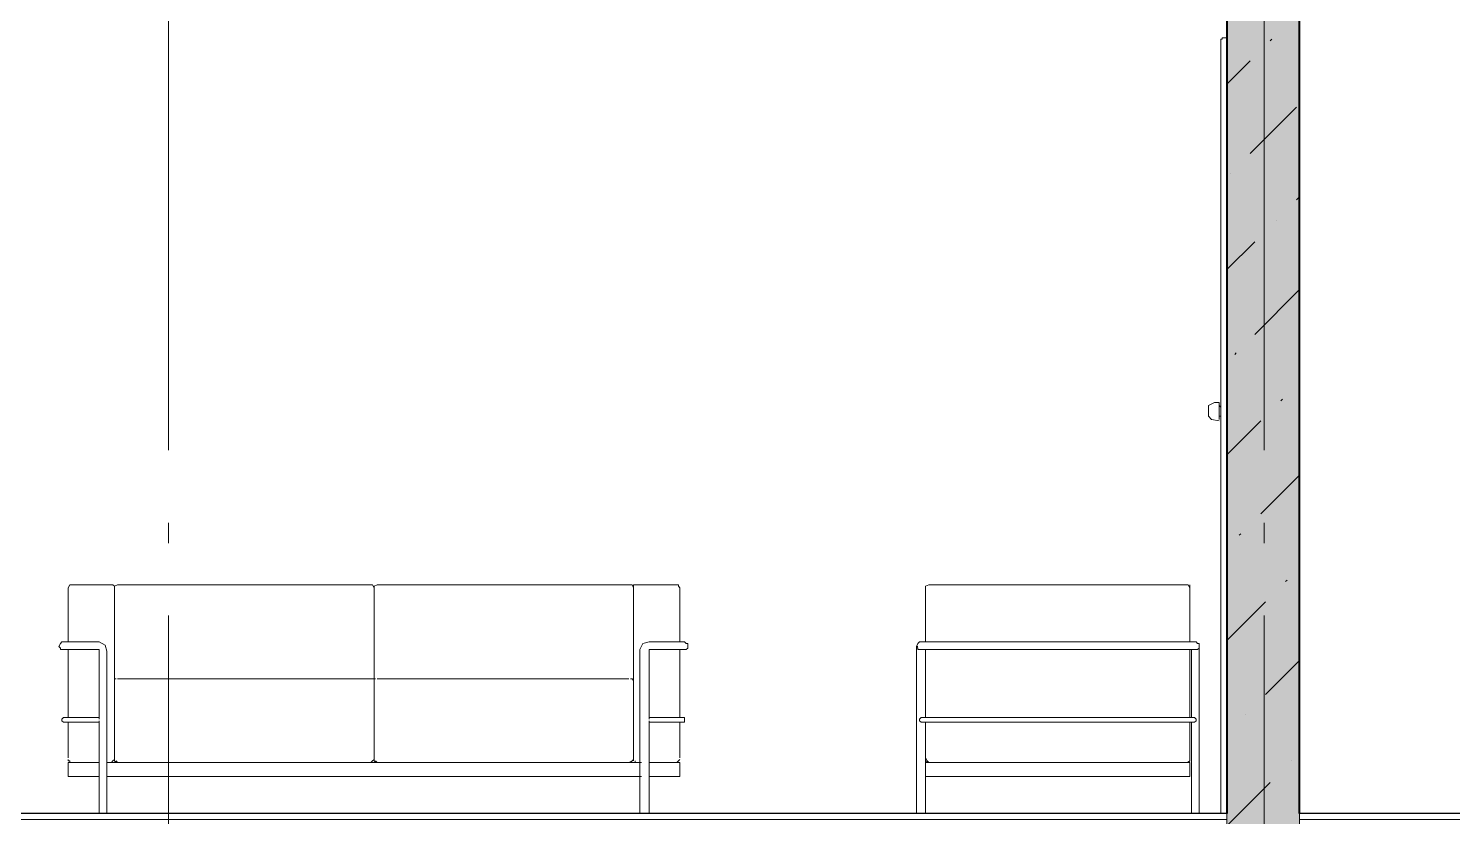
# Model space of a CAD drawing. Header units: millimetres. Extents: x -6983 to 114033, y -5968 to 36007.
# Drawn here: x 88595 to 92497, y 2094 to 4253 of the extents above; entities that cross this region are included whole.
import ezdxf

# ---------------------------------------------------------------- set-up
doc = ezdxf.new("R2010")
doc.units = ezdxf.units.MM
doc.layers.add('PDF _Геометрия', color=7, linetype='Continuous')
doc.layers.add('PDF _Сплошная заливка', color=7, linetype='Continuous', true_color=0xffffff)

msp = doc.modelspace()

# ---------------------------------------------------------------- hatches: boundary and pattern name
at = {"layer": 'PDF _Сплошная заливка', "transparency": 33554559}
msp.add_hatch(color=256, dxfattribs=at).paths.add_polyline_path([(91878.9, 6335.4), (91878.9, 302.9), (92077.8, 302.9), (92077.8, 6335.4)])

# ---------------------------------------------------------------- linework, layer by layer
at = {"layer": 'PDF _Геометрия', "lineweight": 40}
for points in [[(91878.9, 6335.4), (91878.9, 2102.1)], [(92077.8, 2102.1), (92077.8, 6335.4)]]:
    msp.add_lwpolyline(points, dxfattribs=at)
at = {"layer": 'PDF _Геометрия', "lineweight": 18}
for points in [[(96979.8, 6335.4), (92077.8, 6335.4), (92077.8, 5056.9), (92077.8, 5001.9), (92077.8, 2102.1)], [(91878.9, 3003.8), (91878.9, 3905.5)], [(92077.8, 3905.5), (92077.8, 3003.8)], [(88297.5, 2102.1), (88788.6, 2102.1)], [(88809.7, 2102.1), (90270.2, 2102.1)], [(90295.6, 2102.1), (91028, 2102.1)], [(91053.4, 2102.1), (91781.5, 2102.1)], [(91802.7, 2102.1), (91845, 2102.1)]]:
    msp.add_lwpolyline(points, dxfattribs=at)
at = {"layer": 'PDF _Геометрия', "lineweight": 20}
for points in [[(88979.1, 3096.9), (88979.1, 5095)], [(91980.5, 3096.9), (91980.5, 5095)], [(88979.1, 2842.9), (88979.1, 2897.9)], [(91980.5, 2842.9), (91980.5, 2897.9)], [(88979.1, 645.8), (88979.1, 2643.9)], [(91980.5, 645.8), (91980.5, 2643.9)]]:
    msp.add_lwpolyline(points, dxfattribs=at)
at = {"layer": 'PDF _Геометрия', "lineweight": 9}
for points in [[(91874.7, 4227.2), (91870.4, 4227.2), (91866.2, 4227.2), (91866.2, 4223), (91862, 4223), (91866.2, 4223)], [(91862, 4218.7), (91862, 4223), (91862, 4218.7), (91862, 2102.1), (91862, 3198.5)], [(91870.4, 4227.2), (91874.7, 4227.2), (91878.9, 4227.2), (91878.9, 2102.1), (91874.7, 2102.1), (91870.4, 2102.1)], [(91870.4, 4227.2), (91870.4, 4227.2)], [(91870.4, 4227.2), (91870.4, 4227.2)], [(91997.4, 4218.7), (92001.6, 4223)], [(91862, 4146.8), (91862, 3211.2)], [(91878.9, 4100.2), (91942.4, 4163.7)], [(91942.4, 3909.7), (92069.4, 4036.7)], [(91887.4, 3854.7), (91887.4, 3854.7)], [(92069.4, 3782.7), (92077.8, 3791.2)], [(92014.3, 3727.7), (92014.3, 3727.7)], [(91878.9, 3592.2), (91955.1, 3668.4)], [(91955.1, 3414.4), (92077.8, 3537.2)], [(91900.1, 3359.4), (91904.3, 3363.6)], [(91828.1, 3219.7), (91828.1, 3215.4), (91828.1, 3202.7), (91828.1, 3194.3), (91828.1, 3190), (91828.1, 3194.3), (91828.1, 3202.7), (91828.1, 3215.4), (91828.1, 3219.7), (91845, 3228.1), (91857.7, 3228.1), (91857.7, 3219.7), (91857.7, 3228.1)], [(91857.7, 3190), (91857.7, 3181.6), (91857.7, 3190), (91857.7, 3202.7), (91857.7, 3219.7), (91862, 3215.4)], [(92027, 3232.4), (92031.3, 3236.6)], [(91857.7, 3177.3), (91836.6, 3181.6), (91828.1, 3190)], [(91862, 3190), (91857.7, 3190), (91857.7, 3185.8)], [(91878.9, 3084.2), (91972, 3177.3)], [(91972, 2923.3), (92077.8, 3029.2)], [(91912.8, 2864.1), (91917, 2868.3)], [(92039.7, 2737.1), (92044, 2741.3)], [(91878.9, 2576.2), (91984.7, 2682)], [(91984.7, 2428), (92077.8, 2521.2)], [(91929.7, 2373), (91929.7, 2373)], [(92056.7, 2246), (92056.7, 2246)], [(91878.9, 2068.2), (91997.4, 2186.7)], [(86079.3, 2085.1), (91878.9, 2085.1), (91878.9, 2102.1), (91878.9, 2085.1), (91878.9, 2034.3), (86079.3, 2034.3), (91878.9, 2034.3), (91878.9, 2085.1)], [(91870.4, 2102.1), (91870.4, 2102.1)], [(96979.8, 2085.1), (92077.8, 2085.1), (92077.8, 2034.3), (96979.8, 2034.3), (92077.8, 2034.3), (92077.8, 2085.1), (92077.8, 2102.1), (92077.8, 2085.1)]]:
    msp.add_lwpolyline(points, dxfattribs=at)
at = {"layer": 'PDF _Геометрия', "color": 253, "lineweight": 9, "true_color": 0xababab}
for points in [[(90274.5, 2203.7), (88809.7, 2203.7), (88809.7, 2102.1), (88809.7, 2546.6), (88805.5, 2563.5), (88788.6, 2572), (88784.3, 2572), (88742, 2572), (88691.2, 2572), (88703.9, 2572), (88703.9, 2720.1), (88708.1, 2728.6), (88822.4, 2728.6), (88826.7, 2728.6), (88830.9, 2724.4), (88839.4, 2728.6), (89533.6, 2728.6), (89537.9, 2728.6), (89542.1, 2720.1), (89542.1, 2466.1)], [(88708.1, 2728.6), (88708.1, 2728.6)], [(90257.5, 2246), (90257.5, 2241.8), (90274.5, 2241.8), (88809.7, 2241.8), (88822.4, 2241.8), (88826.7, 2246), (88830.9, 2250.2), (88830.9, 2466.1), (88830.9, 2720.1), (88830.9, 2724.4), (88830.9, 2720.1), (88830.9, 2254.5)], [(90244.8, 2241.8), (90249.1, 2246), (90253.3, 2250.2), (90253.3, 2466.1), (90253.3, 2720.1), (90249.1, 2728.6), (90240.6, 2728.6), (89550.6, 2728.6), (89542.1, 2724.4), (89542.1, 2720.1), (89542.1, 2466.1), (89542.1, 2250.2), (89542.1, 2466.1), (89542.1, 2470.4)], [(90270.2, 2203.7), (90270.2, 2102.1), (90270.2, 2546.6), (90270.2, 2550.8), (90278.7, 2567.7), (90295.6, 2572), (90342.2, 2572), (90393, 2572), (90380.3, 2572), (90380.3, 2720.1), (90376.1, 2724.4), (90376.1, 2728.6), (90371.8, 2728.6), (90257.5, 2728.6), (90253.3, 2728.6), (90253.3, 2720.1), (90253.3, 2254.5)], [(91061.9, 2728.6), (91768.8, 2728.6), (91061.9, 2728.6), (91053.4, 2724.4), (91053.4, 2720.1), (91053.4, 2572), (91053.4, 2720.1), (91053.4, 2724.4)], [(91061.9, 2728.6), (91061.9, 2728.6)], [(91768.8, 2728.6), (91773.1, 2728.6), (91777.3, 2720.1), (91777.3, 2572), (91777.3, 2720.1), (91777.3, 2724.4)], [(91773.1, 2728.6), (91773.1, 2728.6)], [(91773.1, 2728.6), (91773.1, 2728.6)], [(88682.7, 2567.7), (88682.7, 2567.7)], [(88682.7, 2567.7), (88682.7, 2567.7)], [(88691.2, 2572), (88691.2, 2572)], [(88691.2, 2572), (88691.2, 2572)], [(88691.2, 2550.8), (88691.2, 2550.8)], [(88691.2, 2550.8), (88691.2, 2550.8)], [(90376.1, 2550.8), (90393, 2550.8), (90342.2, 2550.8), (90295.6, 2550.8), (90295.6, 2546.6), (90295.6, 2364.5), (90388.8, 2364.5), (90380.3, 2364.5), (90380.3, 2550.8)], [(90295.6, 2550.8), (90295.6, 2550.8)], [(90393, 2572), (90393, 2572)], [(90393, 2572), (90393, 2572)], [(90393, 2550.8), (90393, 2550.8)], [(90393, 2550.8), (90393, 2550.8)], [(91036.5, 2572), (91040.7, 2572), (91044.9, 2572), (91040.7, 2572), (91036.5, 2572), (91032.2, 2567.7), (91028, 2559.3), (91032.2, 2555), (91032.2, 2550.8), (91036.5, 2550.8), (91040.7, 2550.8), (91790, 2550.8), (91794.2, 2550.8), (91798.5, 2550.8), (91794.2, 2550.8), (91798.5, 2550.8), (91794.2, 2550.8), (91798.5, 2550.8), (91794.2, 2550.8)], [(91032.2, 2567.7), (91028, 2559.3), (91032.2, 2559.3)], [(91032.2, 2567.7), (91032.2, 2567.7)], [(91032.2, 2567.7), (91032.2, 2567.7)], [(91053.4, 2572), (91040.7, 2572), (91790, 2572), (91777.3, 2572)], [(91040.7, 2550.8), (91044.9, 2550.8)], [(91049.2, 2550.8), (91053.4, 2550.8)], [(91777.3, 2550.8), (91781.5, 2550.8), (91781.5, 2364.5)], [(91781.5, 2550.8), (91781.5, 2364.5)], [(91790, 2572), (91790, 2572)], [(91790, 2572), (91790, 2572)], [(91790, 2550.8), (91790, 2550.8)], [(91790, 2550.8), (91790, 2550.8)], [(91790, 2550.8), (91790, 2550.8)], [(91790, 2550.8), (91790, 2550.8)], [(91790, 2550.8), (91790, 2550.8)], [(91802.7, 2559.3), (91802.7, 2559.3)], [(91802.7, 2559.3), (91802.7, 2559.3)], [(91802.7, 2559.3), (91802.7, 2559.3)], [(91802.7, 2559.3), (91802.7, 2559.3)], [(88830.9, 2470.4), (88835.1, 2470.4)], [(88830.9, 2466.1), (88830.9, 2466.1)], [(88835.1, 2470.4), (88835.1, 2470.4)], [(88839.4, 2470.4), (89533.6, 2470.4), (89542.1, 2470.4), (89546.3, 2470.4)], [(89542.1, 2470.4), (89542.1, 2470.4)], [(89542.1, 2466.1), (89542.1, 2466.1)], [(90240.6, 2470.4), (89550.6, 2470.4)], [(90244.8, 2470.4), (90249.1, 2470.4), (90253.3, 2466.1)], [(88687, 2356.1), (88687, 2356.1)], [(88687, 2356.1), (88687, 2356.1)], [(88691.2, 2364.5), (88691.2, 2364.5)], [(88691.2, 2364.5), (88691.2, 2364.5)], [(88691.2, 2351.8), (88691.2, 2351.8)], [(88691.2, 2351.8), (88691.2, 2351.8)], [(88695.4, 2364.5), (88695.4, 2364.5)], [(88695.4, 2364.5), (88695.4, 2364.5)], [(88703.9, 2250.2), (88703.9, 2246), (88708.1, 2246), (88708.1, 2241.8), (88788.6, 2241.8), (88703.9, 2241.8), (88703.9, 2203.7), (88788.6, 2203.7), (88788.6, 2102.1), (88788.6, 2351.8), (88695.4, 2351.8), (88703.9, 2351.8), (88703.9, 2254.5)], [(88695.4, 2351.8), (88695.4, 2351.8)], [(88695.4, 2351.8), (88695.4, 2351.8)], [(88788.6, 2364.5), (88788.6, 2360.3)], [(88788.6, 2360.3), (88788.6, 2360.3)], [(88788.6, 2360.3), (88788.6, 2360.3)], [(88788.6, 2360.3), (88788.6, 2360.3)], [(88788.6, 2356.1), (88788.6, 2356.1)], [(88788.6, 2356.1), (88788.6, 2356.1)], [(88788.6, 2356.1), (88788.6, 2351.8)], [(88788.6, 2351.8), (88788.6, 2351.8)], [(88788.6, 2351.8), (88788.6, 2351.8)], [(90295.6, 2364.5), (90295.6, 2360.3)], [(90295.6, 2360.3), (90295.6, 2360.3)], [(90295.6, 2360.3), (90295.6, 2360.3)], [(90295.6, 2360.3), (90295.6, 2360.3)], [(90295.6, 2356.1), (90295.6, 2356.1)], [(90295.6, 2356.1), (90295.6, 2356.1)], [(90295.6, 2356.1), (90295.6, 2351.8)], [(90380.3, 2254.5), (90380.3, 2351.8), (90388.8, 2351.8), (90295.6, 2351.8), (90295.6, 2102.1), (90295.6, 2203.7), (90380.3, 2203.7), (90380.3, 2241.8), (90295.6, 2241.8), (90371.8, 2241.8), (90376.1, 2246), (90380.3, 2250.2)], [(90295.6, 2351.8), (90295.6, 2351.8)], [(90295.6, 2351.8), (90295.6, 2351.8)], [(90388.8, 2364.5), (90388.8, 2364.5)], [(90388.8, 2364.5), (90388.8, 2364.5)], [(90388.8, 2364.5), (90388.8, 2364.5)], [(90388.8, 2364.5), (90388.8, 2364.5)], [(90388.8, 2351.8), (90388.8, 2351.8)], [(90388.8, 2351.8), (90388.8, 2351.8)], [(90388.8, 2351.8), (90388.8, 2351.8)], [(90388.8, 2351.8), (90388.8, 2351.8)], [(90393, 2356.1), (90393, 2356.1)], [(90393, 2356.1), (90393, 2356.1)], [(91790, 2364.5), (91785.8, 2364.5), (91790, 2364.5), (91794.2, 2360.3), (91794.2, 2356.1), (91794.2, 2360.3), (91790, 2364.5), (91044.9, 2364.5), (91040.7, 2364.5), (91036.5, 2360.3), (91036.5, 2356.1), (91040.7, 2351.8), (91044.9, 2351.8), (91040.7, 2351.8)], [(91036.5, 2356.1), (91036.5, 2356.1)], [(91040.7, 2364.5), (91040.7, 2364.5)], [(91044.9, 2364.5), (91040.7, 2364.5)], [(91040.7, 2351.8), (91040.7, 2351.8)], [(91044.9, 2364.5), (91044.9, 2364.5)], [(91044.9, 2364.5), (91044.9, 2364.5)], [(91044.9, 2351.8), (91790, 2351.8), (91794.2, 2356.1), (91790, 2351.8), (91785.8, 2351.8), (91790, 2351.8)], [(91044.9, 2351.8), (91044.9, 2351.8)], [(91044.9, 2351.8), (91044.9, 2351.8)], [(91061.9, 2241.8), (91053.4, 2246), (91053.4, 2250.2), (91053.4, 2351.8), (91053.4, 2254.5), (91053.4, 2351.8), (91053.4, 2250.2), (91053.4, 2246), (91061.9, 2241.8), (91057.6, 2246), (91053.4, 2254.5)], [(91768.8, 2241.8), (91777.3, 2246), (91777.3, 2254.5), (91777.3, 2351.8), (91777.3, 2254.5), (91777.3, 2246)], [(91781.5, 2364.5), (91777.3, 2364.5)], [(91777.3, 2351.8), (91781.5, 2351.8), (91781.5, 2102.1), (91781.5, 2351.8)], [(91790, 2364.5), (91790, 2364.5)], [(91790, 2364.5), (91790, 2364.5)], [(91790, 2364.5), (91790, 2364.5)], [(91790, 2364.5), (91790, 2364.5)], [(91790, 2351.8), (91790, 2351.8)], [(91790, 2351.8), (91790, 2351.8)], [(91790, 2351.8), (91790, 2351.8)], [(91790, 2351.8), (91790, 2351.8)], [(91794.2, 2356.1), (91794.2, 2356.1)], [(91794.2, 2356.1), (91794.2, 2356.1)], [(88835.1, 2241.8), (88830.9, 2246), (88830.9, 2250.2)], [(88835.1, 2246), (88839.4, 2241.8), (89533.6, 2241.8), (89537.9, 2246)], [(89546.3, 2241.8), (89542.1, 2246), (89542.1, 2250.2), (89537.9, 2246), (89533.6, 2241.8)], [(89537.9, 2246), (89537.9, 2246)], [(89546.3, 2246), (89550.6, 2241.8), (90240.6, 2241.8), (90249.1, 2246)], [(90249.1, 2246), (90249.1, 2246)], [(90253.3, 2246), (90253.3, 2250.2)], [(90253.3, 2246), (90253.3, 2246)], [(91057.6, 2246), (91061.9, 2241.8), (91768.8, 2241.8), (91773.1, 2241.8), (91777.3, 2246), (91777.3, 2250.2), (91777.3, 2246), (91773.1, 2241.8)], [(88809.7, 2102.1), (88805.5, 2102.1), (88801.3, 2102.1), (88797, 2102.1), (88792.8, 2102.1), (88788.6, 2102.1)], [(90291.4, 2102.1), (90287.2, 2102.1), (90282.9, 2102.1), (90274.5, 2102.1)], [(90274.5, 2102.1), (90274.5, 2102.1)], [(90291.4, 2102.1), (90291.4, 2102.1)], [(91053.4, 2102.1), (91049.2, 2102.1), (91044.9, 2102.1), (91040.7, 2102.1), (91036.5, 2102.1), (91032.2, 2102.1), (91028, 2102.1)], [(91802.7, 2102.1), (91798.5, 2102.1), (91794.2, 2102.1), (91790, 2102.1), (91785.8, 2102.1), (91781.5, 2102.1)], [(91781.5, 2102.1), (91781.5, 2102.1)]]:
    msp.add_lwpolyline(points, dxfattribs=at)
for points in [[(91658.8, 2728.6), (91773.1, 2728.6)], [(91777.3, 2724.4), (91777.3, 2720.1), (91777.3, 2572), (91777.3, 2720.1), (91777.3, 2724.4), (91777.3, 2728.6)], [(88691.2, 2550.8), (88687, 2550.8), (88682.7, 2550.8), (88682.7, 2555), (88678.5, 2559.3), (88682.7, 2567.7), (88687, 2572), (88691.2, 2572), (88687, 2572), (88682.7, 2567.7), (88678.5, 2559.3), (88682.7, 2555), (88682.7, 2550.8), (88687, 2550.8)], [(88687, 2360.3), (88691.2, 2364.5), (88695.4, 2364.5), (88788.6, 2364.5), (88788.6, 2546.6), (88788.6, 2550.8), (88784.3, 2550.8), (88742, 2550.8), (88691.2, 2550.8), (88703.9, 2550.8), (88703.9, 2364.5), (88695.4, 2364.5), (88691.2, 2364.5), (88687, 2360.3), (88687, 2356.1), (88691.2, 2351.8), (88695.4, 2351.8), (88691.2, 2351.8), (88687, 2356.1)], [(90388.8, 2550.8), (90393, 2550.8), (90397.2, 2550.8), (90401.5, 2555), (90401.5, 2559.3), (90401.5, 2567.7), (90397.2, 2567.7), (90393, 2572), (90388.8, 2572), (90393, 2572), (90397.2, 2567.7), (90401.5, 2567.7), (90401.5, 2559.3), (90401.5, 2555), (90397.2, 2550.8), (90393, 2550.8)], [(91028, 2559.3), (91028, 2555), (91028, 2546.6), (91028, 2102.1), (91028, 2546.6)], [(91053.4, 2364.5), (91053.4, 2466.1), (91053.4, 2364.5), (91053.4, 2550.8)], [(91053.4, 2546.6), (91053.4, 2364.5)], [(91777.3, 2550.8), (91777.3, 2364.5)], [(91777.3, 2550.8), (91777.3, 2364.5)], [(91798.5, 2550.8), (91802.7, 2555), (91802.7, 2559.3), (91802.7, 2567.7), (91798.5, 2567.7), (91794.2, 2572), (91790, 2572), (91794.2, 2572), (91798.5, 2567.7), (91802.7, 2567.7), (91802.7, 2559.3), (91802.7, 2555)], [(91802.7, 2559.3), (91802.7, 2102.1)], [(90388.8, 2351.8), (90393, 2351.8), (90393, 2356.1), (90393, 2360.3), (90393, 2364.5), (90388.8, 2364.5), (90393, 2364.5), (90393, 2360.3), (90393, 2356.1), (90393, 2351.8)], [(91053.4, 2351.8), (91053.4, 2102.1)], [(91777.3, 2351.8), (91777.3, 2254.5)], [(91053.4, 2241.8), (91777.3, 2241.8), (91777.3, 2203.7), (91053.4, 2203.7)]]:
    msp.add_lwpolyline(points, close=True, dxfattribs=at)
at = {"layer": 'PDF _Геометрия', "lineweight": 30}
for points in [[(91878.9, 2102.1), (86079.3, 2102.1), (86079.3, 2034.3)], [(96979.8, 2034.3), (96979.8, 2102.1), (92077.8, 2102.1)]]:
    msp.add_lwpolyline(points, dxfattribs=at)

doc.saveas('drawing.dxf')
